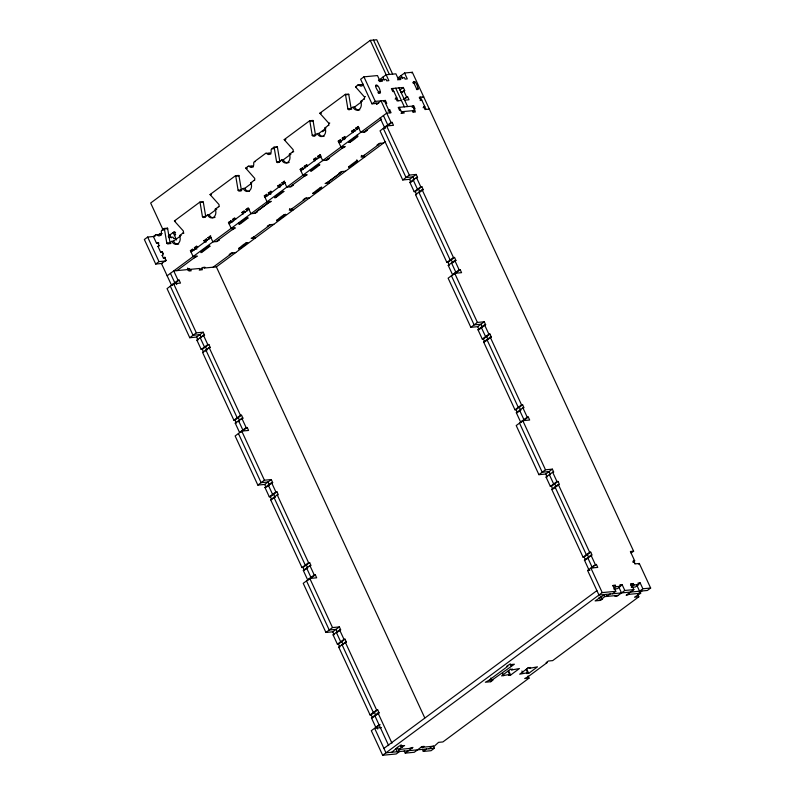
<?xml version="1.0" encoding="UTF-8"?>
<svg xmlns="http://www.w3.org/2000/svg" width="795" height="795" viewBox="0 0 795 795"><rect width="100%" height="100%" fill="white"/><g stroke="black" fill="none" stroke-linecap="round" stroke-linejoin="round"><path stroke-width="1.19" d="M209.92 246.202C207.068 245.287 191.128 261.128 209.92 246.202L208.29 246.361M247.98 218.009C245.118 217.095 229.189 232.935 247.98 218.009L246.351 218.168M283.835 191.446C280.973 190.532 265.043 206.372 283.835 191.446L282.215 191.595M319.709 164.873C316.847 163.959 300.917 179.799 319.709 164.873L318.079 165.032M247.672 242.654C244.81 241.74 228.881 257.58 247.672 242.654L246.053 242.803M285.733 214.461C282.871 213.547 266.931 229.387 285.733 214.461L284.113 214.61M312.654 193.463C315.516 194.377 331.445 178.537 312.654 193.463L314.283 193.314M348.826 142.255C351.678 143.17 367.628 127.329 348.816 142.255L350.446 142.106M348.518 166.9C351.33 167.785 367.37 152.024 348.518 166.9L350.148 166.741M423.019 97.328L423.685 96.841L419.343 97.248L420.704 100.2L421.787 100.091M392.631 74.134L376.741 39.75L370.241 40.366L150.662 203.023L162.965 229.636M155.035 236.353L147.651 237.049L144.352 239.494L155.701 264.049L162.448 263.413M379.215 81.607L381.689 79.778L382.365 81.249L380.199 81.458L377.476 75.565L363.931 76.837L360.632 79.271L371.981 103.837L378.728 103.201M158.434 234.535L155.731 234.793L153.415 236.513L156.585 243.389L158.94 243.161M170.587 243.449A1.689 1.292 84.6 0 1 170.041 242.773L167.656 228.622A1.689 1.292 84.6 0 0 167.507 228.175L164.247 228.473L161.932 230.192A1.689 1.292 84.6 0 0 161.355 231.941A3.369 2.574 84.6 0 1 160.192 235.439A3.369 2.574 84.6 0 1 157.211 235.012A1.689 1.292 84.6 0 0 155.731 234.793M164.247 228.473A1.689 1.292 84.6 0 1 164.396 228.93L166.791 243.081A1.689 1.292 84.6 0 0 168.57 243.737L171.859 241.302A5.903 4.512 84.6 0 0 178.09 243.618A5.903 4.512 84.6 0 0 179.541 235.608L182.84 233.173A1.689 1.292 84.6 0 0 183.257 230.878L174.681 221.318A1.679 1.282 84.6 0 1 174.443 220.93L199.913 202.059L203.162 201.751A1.689 1.292 84.6 0 1 203.311 202.208L205.706 216.359A1.689 1.292 84.6 0 0 205.845 216.608M199.913 202.059A1.689 1.292 84.6 0 1 200.062 202.516L202.447 216.667A1.689 1.292 84.6 0 0 204.226 217.323L207.525 214.889A5.903 4.512 84.6 0 0 213.746 217.194A5.903 4.512 84.6 0 0 215.207 209.194L218.506 206.75A1.689 1.292 84.6 0 0 218.923 204.464L210.347 194.894A1.679 1.282 84.6 0 1 210.109 194.507L235.578 175.645L238.878 175.447A1.679 1.282 84.6 0 1 238.977 175.794L241.362 189.935A1.689 1.292 84.6 0 0 241.69 190.422M235.578 175.645L235.628 175.755A1.679 1.282 84.6 0 1 235.727 176.093L238.112 190.244A1.689 1.292 84.6 0 0 239.891 190.909L243.191 188.465A5.903 4.512 84.6 0 0 249.411 190.78A5.903 4.512 84.6 0 0 250.872 182.77L254.161 180.336A1.689 1.292 84.6 0 0 254.688 178.328L246.013 168.48A1.699 1.292 84.6 0 1 245.774 168.093L248.09 166.374L250.793 166.125M268.223 153.206L265.51 153.465L254.291 161.773A1.689 1.292 84.6 0 0 253.714 163.522A3.369 2.574 84.6 0 1 252.552 167.02A3.369 2.574 84.6 0 1 249.57 166.592A1.689 1.292 84.6 0 0 248.09 166.374M279.969 161.703A1.689 1.292 84.6 0 1 279.83 161.445L277.435 147.304A1.689 1.292 84.6 0 0 277.286 146.846L274.036 147.145L271.721 148.864A1.689 1.292 84.6 0 0 271.145 150.613A3.369 2.574 84.6 0 1 269.982 154.111A3.369 2.574 84.6 0 1 267.001 153.683A1.689 1.292 84.6 0 0 265.51 153.465M274.036 147.145A1.689 1.292 84.6 0 1 274.186 147.602L276.58 161.753A1.689 1.292 84.6 0 0 278.359 162.418L281.649 159.974A5.903 4.512 84.6 0 0 287.87 162.289A5.903 4.512 84.6 0 0 289.33 154.28L292.63 151.845A1.689 1.292 84.6 0 0 293.047 149.559L284.471 139.99A1.679 1.282 84.6 0 1 284.232 139.602L309.702 120.731L312.952 120.423A1.689 1.292 84.6 0 1 313.101 120.88L315.486 135.031A1.689 1.292 84.6 0 0 315.814 135.518M309.702 120.731A1.689 1.292 84.6 0 1 309.851 121.188L312.236 135.339A1.689 1.292 84.6 0 0 314.015 135.995L317.314 133.56A5.903 4.512 84.6 0 0 323.535 135.865A5.903 4.512 84.6 0 0 324.996 127.866L328.285 125.421A1.689 1.292 84.6 0 0 328.703 123.136L320.067 113.476A1.66 1.272 84.6 0 1 319.898 113.178L345.368 94.317L348.667 94.118A1.679 1.282 84.6 0 1 348.767 94.466L351.151 108.607A1.689 1.292 84.6 0 0 351.708 109.283M345.368 94.317L345.408 94.426A1.679 1.282 84.6 0 1 345.517 94.764L347.902 108.915A1.689 1.292 84.6 0 0 349.681 109.581L352.97 107.136A5.903 4.512 84.6 0 0 359.201 109.452A5.903 4.512 84.6 0 0 360.662 101.442L363.951 99.007A1.689 1.292 84.6 0 0 364.478 97L355.802 87.152A1.699 1.292 84.6 0 1 355.554 86.764L357.869 85.045L360.582 84.797M158.294 234.982L159.934 233.76L162.2 233.551M166.92 228.602L167.507 228.175M250.753 166.503L251.339 166.066A1.689 1.292 84.6 0 1 252.82 166.284A3.369 2.574 84.6 0 0 253.496 166.831M276.71 147.274L277.286 146.846M359.966 85.602L361.119 84.737A1.689 1.292 84.6 0 1 362.609 84.956A3.369 2.574 84.6 0 0 363.285 85.502M156.585 243.389L158.225 242.525M168.212 236.185L174.234 231.713L175.596 234.654L174.502 235.469M386.141 74.74L378.44 80.434L380.606 80.235M162.409 252.323L160.789 252.472L157.947 246.331L159.586 245.466M171.859 241.302L173.489 241.153L180.316 236.085M207.525 214.889L209.145 214.73L216.836 209.035L215.207 209.194M243.191 188.465L244.81 188.316L251.647 183.257M281.649 159.974L283.278 159.825L290.96 154.131L289.33 154.28M317.314 133.56L318.934 133.401L325.771 128.343M352.97 107.136L354.6 106.987L361.427 101.929M322.621 131.722L324.4 130.4M160.789 252.472L162.428 251.608M377.873 92.717L380.318 91.952A1.262 0.745 53.5 0 1 380.03 93.134A1.262 0.745 53.5 0 1 378.708 92.101C371.404 82.342 379.145 82.928 380.338 91.952L378.559 93.254M397.947 77.89L404.566 73.011L412.337 72.275L633.625 551.203L631.15 553.032M397.639 79.878L400.104 78.039L404.446 77.632L405.122 79.112L407.288 78.904L404.566 73.011M165.201 257.948L163.392 258.117L162.15 255.424L163.243 254.609L161.882 251.657M411.512 72.892L412.337 72.275M163.392 258.117L165.032 257.262M155.701 264.049L158.99 261.615L165.738 260.979M371.981 103.837L375.28 101.392L385.396 100.438L386.758 103.39L385.664 103.489M166.393 260.203L161.464 263.513L171.472 285.117L172.555 285.017L179.133 280.138L180.505 283.09L173.638 283.736L167.049 288.615L189.747 337.726L196.613 337.08L203.192 332.201L204.554 335.152L200.181 337.696L204.494 347.027L205.577 346.928L206.939 349.87L205.289 351.092M375.965 102.635L376.651 104.105L381.043 100.856L391.041 122.46L392.124 122.36L393.485 125.312L386.628 125.958L380.04 130.837L402.737 179.958L409.594 179.312L416.183 174.433L417.544 177.374L415.904 178.597M383.747 101.661L385.396 100.438M403.323 87.48L400.024 89.924L401.386 92.866L404.685 90.431L403.323 87.48L391.398 88.603L392.76 91.544L393.843 91.445M412.714 82.839C414.612 78.268 417.673 86.208 418.081 88.394A1.262 0.745 53.5 0 1 417.782 89.577A1.262 0.745 53.5 0 1 416.461 88.553L413.539 82.233M401.127 92.359L404.685 90.431M413.778 83.346L415.248 82.253L413.619 82.412M194.189 257.858L197.468 256.129L193.125 256.537L190.403 250.644L192.599 249.024L193.821 250.445M196.912 248.964L195.103 249.133L194.427 247.662L196.623 246.043L197.299 247.513M206.243 241.938L204.623 242.087L203.937 240.617L206.68 238.937M209.184 239.056L207.962 237.635L210.705 235.956M232.249 229.666L235.529 227.936L231.186 228.344L228.463 222.451L231.196 220.772M233.71 220.891L232.488 219.47L234.684 217.84L235.36 219.321M243.489 213.815L242.684 213.895L241.998 212.424L244.194 210.794L244.88 212.265M247.245 210.864L246.023 209.443L248.219 207.813L250.952 213.706L255.284 213.298L257.481 211.669L256.397 211.778L268.104 203.103L271.383 201.373L267.05 201.781L264.318 195.888L266.514 194.258L267.736 195.679M270.837 194.209L269.028 194.377L268.352 192.907L271.085 191.227M280.168 187.173L278.548 187.332L277.862 185.851L280.605 184.182M283.109 184.291L281.887 182.87L284.63 181.19M303.978 176.53L307.258 174.801L302.915 175.208L300.182 169.315L302.925 167.636M305.439 167.755L304.217 166.334L306.95 164.654M315.217 160.689L314.413 160.759L313.727 159.288L315.923 157.658L316.599 159.139M320.236 157.609L318.437 157.778L317.752 156.307L320.494 154.627M342.029 148.337L345.308 146.608L340.966 147.015L338.243 141.122L340.439 139.503L341.125 140.973M344.762 139.443L342.953 139.612L342.267 138.141L345.01 136.462M353.278 132.487L352.463 132.566L351.788 131.095L354.52 129.416M357.034 129.535L355.812 128.114L358.545 126.435M395.145 99.047L396.794 97.835L395.711 97.934L397.073 100.885L401.405 100.478M191.088 252.114L210.854 237.476M229.149 223.922L248.915 209.284M265.003 197.359L284.769 182.721M300.878 170.796L320.633 156.148M358.694 127.955L338.938 142.593L341.105 142.394M407.636 96.811L403.254 99.355L407.636 96.811L408.998 99.763L404.655 100.17M416.441 89.616L418.081 88.394L416.461 88.553M388.059 110.992L389.699 109.78L391.06 112.721L386.718 113.129L167.139 275.786M176.888 270.668L196.375 256.238M216.131 241.601L234.436 228.046M254.191 213.398L270.3 201.473M290.056 186.835L306.164 174.91M325.92 160.272L344.225 146.717M363.981 132.069L381.61 119.012M419.333 97.964L420.426 97.149L426.1 109.422M187.541 270.141L189.458 268.72L186.199 269.734L173.737 270.906L178.05 280.238L179.133 280.138M188.882 270.548L190.532 269.326L199.565 268.481L200.241 269.952L202.407 269.743L201.731 268.273M401.048 113.377L403.522 111.548L404.198 113.029L402.031 113.228L399.309 107.335M420.158 100.597L420.704 100.2M171.472 285.117L178.05 280.238M380.139 118.008L384.452 127.339L391.041 122.46M412.108 107.196L413.758 105.974L415.119 108.925L414.036 109.024M387.185 126.017L392.124 122.36M199.247 270.101L202.824 267.458L204.991 267.259L203.898 268.074L216.369 266.901L424.769 717.915M412.794 111.916L414.722 110.495L401.356 111.757M423.099 107.703L424.739 106.48L423.656 106.58L425.017 109.531L429.36 109.124M213.02 267.269L232.508 252.84M252.273 238.192L270.568 224.637M306.433 198.074L290.334 209.999L289.648 208.529M326.198 183.436L342.297 171.511M380.358 143.309L362.063 156.863L361.377 155.393M216.28 266.961L385.575 141.54M189.747 337.726L196.335 332.847L203.192 332.201M402.737 179.958L409.326 175.079L416.183 174.433M208.588 348.657L210.228 347.435L208.866 344.483L202.288 349.363L201.205 349.462L196.892 340.131L203.47 335.252L204.554 335.152M385.615 128.174L383.329 128.392L406.026 177.514L412.893 176.868L414.255 179.819L413.171 179.918L417.484 189.25L418.567 189.15L419.929 192.092L423.218 189.657L421.857 186.706L415.268 191.585L414.185 191.694L409.872 182.353L416.461 177.474L417.544 177.374M409.872 182.353L412.605 181.031M201.205 349.462L207.783 344.583L208.866 344.483M414.185 191.694L420.774 186.815L421.857 186.706M241.273 419.382L242.912 418.16L241.551 415.219L234.962 420.098L233.879 420.197L202.566 352.414L209.145 347.534L210.228 347.435M418.846 192.201L450.169 259.985L451.252 259.885L452.613 262.827L455.903 260.392L454.541 257.441L447.953 262.32L446.87 262.42L415.547 194.636L422.135 189.757L423.218 189.657M233.879 420.197L240.468 415.318L241.551 415.219M446.87 262.42L453.458 257.54L454.541 257.441M270.181 484.344L272.645 482.515L271.284 479.564L264.695 484.443L257.838 485.089L235.141 435.968L241.73 431.089L248.587 430.443L247.225 427.501L246.142 427.601L239.553 432.48L235.24 423.149L241.829 418.269L242.912 418.16M453.627 274.603L452.544 274.702L448.231 265.371L454.82 260.492L455.903 260.392M237.973 421.827L239.623 420.605L238.261 417.653L237.178 417.763L205.855 349.979L206.939 349.87M452.544 274.702L459.132 269.823L460.216 269.724L461.577 272.665L454.71 273.311L448.132 278.19L470.829 327.311L477.686 326.666L484.274 321.786L485.636 324.738L479.047 329.617L477.964 329.716L482.277 339.048L483.36 338.948L489.949 334.069L491.31 337.01L488.846 338.849M240.637 432.381L247.225 427.501M454.452 273.987L460.216 269.724M257.838 485.089L264.427 480.21L271.284 479.564M470.829 327.311L477.407 322.432L484.274 321.786M388.666 745.611L374.713 715.43L375.806 715.321L374.435 712.38L373.352 712.479L342.039 644.695L346.411 642.151L345.05 639.2L338.461 644.089L337.378 644.188L333.065 634.857L339.654 629.978L340.737 629.869L339.376 626.927L332.787 631.806L325.93 632.452L303.233 583.331L309.812 578.452L316.678 577.806L315.317 574.855L308.728 579.734L307.645 579.843L303.332 570.502L309.921 565.623L311.004 565.523L309.643 562.582L303.054 567.461L301.971 567.56L270.648 499.777L277.236 494.897L278.32 494.788L276.958 491.847L270.37 496.726L269.286 496.825L264.974 487.494L271.562 482.615L272.645 482.515M477.964 329.716L484.553 324.837L485.636 324.738M266.882 486.779L269.356 484.95L267.995 482.009L261.128 482.654L238.43 433.533M269.286 496.825L275.875 491.946L276.958 491.847M482.277 339.048L488.865 334.168L489.949 334.069M521.719 421.956L520.636 422.066L516.323 412.734L522.911 407.855L523.994 407.746L522.633 404.804L516.044 409.683L514.961 409.783L483.638 341.999L490.227 337.12L491.31 337.01M270.648 499.777L275.03 497.233L273.669 494.281L272.586 494.391L268.273 485.049L269.356 484.95M485.546 341.284L488.021 339.455L486.659 336.504L485.576 336.613L481.263 327.282L482.346 327.172L480.985 324.231L474.118 324.877L451.421 275.756M301.971 567.56L308.559 562.681L309.643 562.582M514.961 409.783L521.55 404.903L522.633 404.804M303.332 570.502L306.065 569.18M518.231 412.019L520.705 410.19L519.334 407.239L518.251 407.338L486.938 339.554L488.021 339.455M307.645 579.843L314.234 574.964L315.317 574.855M520.636 422.066L527.224 417.186L528.307 417.077L529.669 420.028L522.802 420.674L516.213 425.554L538.911 474.675L545.777 474.029L552.366 469.149L553.727 472.091L552.644 472.2L546.056 477.079L550.369 486.411L551.452 486.311L558.04 481.432L559.402 484.374L558.319 484.473L551.73 489.352L583.053 557.146L584.136 557.037L590.725 552.157L592.086 555.109L591.003 555.208L584.414 560.087L589.065 570.154M523.368 420.744L528.307 417.077M325.93 632.452L332.509 627.573L339.376 626.927M538.911 474.675L545.499 469.795L552.366 469.149M338.272 631.697L339.912 630.485M337.378 644.188L343.967 639.309L345.05 639.2M550.369 486.411L556.957 481.531L558.04 481.432M379.563 725.06L375.737 727.196L371.424 717.865L372.507 717.766L379.096 712.886L377.734 709.935L371.146 714.814L370.063 714.924L338.74 647.13L345.328 642.251L346.411 642.151M553.638 488.647L555.288 487.424M556.927 486.202L558.577 484.99M370.063 714.924L376.651 710.044L377.734 709.935M583.053 557.146L589.642 552.267L590.725 552.157M371.424 717.865L378.013 712.986L379.096 712.886M586.322 559.382L587.962 558.16M592.355 567.709L587.704 557.653L591.261 555.715M375.737 727.196L380.109 724.652M596.399 564.44L592.017 566.984L596.399 564.44L597.76 567.392L590.894 568.037L587.604 570.472L598.953 595.038L647.349 590.476L650.648 588.042L639.299 563.476L634.966 563.884L633.605 560.942L633.049 561.35M381.471 727.604L374.614 728.25L371.315 730.694L382.663 755.25L396.218 753.978L399.507 751.533M632.86 562.194L634.688 560.843L630.375 551.501L633.625 551.203M383.915 748.393L596.906 590.615M638.474 564.092L639.299 563.476M382.663 755.25L602.242 592.593L615.787 591.321L613.064 585.428L612.518 585.836M613.402 586.581L615.231 585.219L615.916 586.69L620.607 586.253L619.931 584.782L622.097 584.573L624.82 590.466L633.854 589.622L631.131 583.729L630.574 584.136M391.736 752.269L399.179 746.048L404.605 745.541L398.285 749.516L397.262 747.31M604.727 594.491L595.117 600.911L600.533 600.394L602.729 598.774L601.646 598.874L600.632 596.667M614.088 588.052L615.916 586.69M491.866 680.202L514.385 664.213L508.969 664.719L506.773 666.349L507.856 666.25L488.607 680.51L485.328 682.239L490.753 681.722L492.95 680.103L491.866 680.202L490.843 677.996M601.646 598.874L604.687 596.628L618.232 595.346M622.097 584.573L618.798 587.018L621.521 592.911M400.451 749.317L397.162 751.752L395.801 748.811M610.143 593.984L606.853 596.419L605.949 594.451M613.79 589.025L617.318 588.688L620.607 586.253M510.549 669.181L501.605 675.899L509.575 674.438L508.035 671.129M612.498 593.756L615.787 591.321M409.663 748.453L412.933 747.429L405.241 753.123L404.218 750.917M509.575 674.438L508.472 675.253L510.638 675.054L519.423 668.545L511.463 670.006L512.556 669.191L510.39 669.39M616.065 595.554L614.962 596.369L617.139 596.161L624.82 590.466M630.544 585.557L633.297 583.52L633.973 584.991L638.673 584.554L637.988 583.083L640.154 582.874L642.877 588.767L650.648 588.042M631.23 587.028L633.973 584.991M640.154 582.874L636.865 585.319L639.587 591.212L642.877 588.767M631.856 587.326L635.374 586.998L638.673 584.554M528.615 667.482L526.658 668.933L528.705 673.355L537.48 666.846L529.52 668.307L530.623 667.492L528.456 667.691L519.672 674.2L527.632 672.739L526.101 669.43M633.854 589.622L626.162 595.316L629.431 594.292M423.029 747.191L424.123 746.376L421.956 746.584L414.274 752.279L405.241 753.123M527.632 672.739L526.538 673.554L528.705 673.355M422.284 749.218L423.308 751.424L426.597 748.989M428.942 748.771L432.241 746.326M638.643 593.428L641.933 590.993M433.335 746.028L434.368 748.254L431.069 750.699L423.308 751.424M528.019 675.909L529.043 678.125L442.894 741.944L438.552 742.351L434.408 746.117L420.863 747.399M637.809 594.581L638.832 596.797L552.674 660.615L548.341 661.023L546.145 662.642L547.228 662.543L527.979 676.803L524.7 678.532L529.043 678.125M386.132 74.75L395.9 73.826L398.623 79.719L400.789 79.52L400.104 78.039M381.689 79.778L386.022 79.371L386.698 80.842L388.864 80.643L370.241 40.366M355.554 86.764L356.637 86.665M355.802 87.152L356.339 87.102M375.856 85.959L377.486 85.81M346.054 94.714L348.767 94.466M364.915 96.672L365.452 96.612M363.951 99.007L364.498 98.958M360.662 101.442L362.281 101.293M376.651 104.105L377.188 104.056M347.902 108.915L350.615 108.667M319.898 113.178L321.518 113.029M320.137 113.566L320.673 113.516M413.758 105.974L398.225 107.434L399.587 110.386L400.67 110.276M388.616 109.879L389.699 109.78M310.398 121.138L313.101 120.88M329.249 123.086L329.786 123.036M328.285 125.421L328.832 125.371M324.996 127.866L325.811 127.786M388.834 124.805L387.751 124.904L383.438 115.573M355.812 128.114L359.062 127.806M384.452 127.339L385.535 127.24M351.788 131.095L355.037 130.787M355.206 130.887L353.984 129.466M312.236 135.339L314.949 135.08M366.187 130.45L367.27 130.34L365.074 131.97L360.731 132.377L358.008 126.484M314.562 135.945L315.098 135.895M284.232 139.602L284.769 139.552M285.316 139.493L285.862 139.443M284.471 139.99L285.017 139.94M342.267 138.141L345.527 137.833M356.14 136.839L357.76 136.68L357.084 135.21M338.243 141.122L341.661 140.924M274.732 147.552L277.435 147.304M272.268 148.814L273.351 148.715M383.607 143.011L379.265 143.418L377.069 145.038L378.152 144.938M292.63 151.845L293.713 151.736M254.837 161.723L255.384 161.673M317.752 156.307L321.001 155.999M276.58 161.753L279.284 161.494M278.896 162.359L279.442 162.309M313.727 159.288L316.976 158.98M328.126 158.642L329.209 158.543L327.013 160.163L322.671 160.57L319.948 154.677M364.249 155.244L360.97 156.973L365.312 156.565M245.764 168.093L246.857 167.993M246.013 168.48L247.096 168.381M304.217 166.334L307.466 166.026M355.842 161.474L357.462 161.325L356.776 159.855M300.182 169.315L303.442 169.017M236.264 176.043L238.977 175.794M312.385 170.299L310.756 170.448L310.348 169.564M345.547 171.203L341.204 171.611L339.008 173.24L340.101 173.131L328.395 181.807L325.115 183.536L329.448 183.128M254.161 180.336L254.708 180.286M250.872 182.77L251.687 182.701M281.887 182.87L285.137 182.572M277.862 185.851L281.112 185.553M281.281 185.652L280.059 184.231M238.112 190.244L240.825 189.995M292.252 185.205L293.335 185.106L291.139 186.736L286.806 187.143L284.083 181.25M240.438 190.86L241.521 190.75M210.109 194.507L211.192 194.407M210.347 194.894L210.894 194.845M268.352 192.907L271.602 192.599M319.978 188.047L321.597 187.888M264.318 195.888L267.577 195.58M200.608 202.467L203.311 202.208M274.891 197.021L276.521 196.862M309.682 197.766L305.35 198.174L303.153 199.803L304.237 199.704M218.506 206.75L219.042 206.7M246.023 209.443L249.272 209.135M415.547 194.636L416.63 194.536L415.268 191.585M241.998 212.424L245.417 212.215M202.447 216.667L205.16 216.409M292.52 208.379L289.241 210.109L293.584 209.701M204.772 217.273L205.309 217.224M174.443 220.93L175.526 220.821M174.681 221.318L175.228 221.268M232.488 219.47L235.737 219.162M228.463 222.451L231.713 222.143M231.882 222.252L230.649 220.821M164.943 228.881L167.656 228.622M162.478 230.143L163.561 230.043M240.656 223.435L239.027 223.584L238.619 222.699M276.789 220.036L278.419 219.877M175.566 232.299L173.121 232.528L176.579 239.961M273.818 224.339L269.485 224.746L267.289 226.366L268.372 226.267M182.84 233.173L183.923 233.064M179.541 235.608L181.171 235.459M168.659 237.556L173.002 237.148L173.678 238.619L175.844 238.421M207.962 237.635L211.212 237.327M166.791 243.081L169.494 242.823M169.106 243.687L170.915 243.518M203.937 240.617L207.356 240.408M218.337 239.971L219.42 239.871L217.224 241.491L212.881 241.899L210.158 236.006M254.46 236.572L251.18 238.301L255.523 237.894M157.947 246.331L158.761 246.251M194.427 247.662L197.677 247.354M190.403 250.644L193.652 250.336M162.15 255.424L162.687 255.364M200.966 251.777L202.596 251.627M238.729 248.229L240.358 248.07M235.767 252.532L231.424 252.939L229.228 254.569L230.311 254.46M448.231 265.371L449.314 265.272L447.953 262.32M456.926 272.158L455.843 272.268L451.53 262.926M196.892 340.131L197.975 340.031L196.613 337.08M202.566 352.414L203.649 352.314L202.288 349.363M483.638 341.999L484.721 341.9L483.36 338.948M239.623 420.605L238.54 420.704L242.853 430.035L243.936 429.936M235.24 423.149L236.324 423.049L234.962 420.098M520.705 410.19L519.612 410.29L523.925 419.621L525.008 419.522M516.323 412.734L517.406 412.625L516.044 409.683M264.974 487.494L266.057 487.395L264.695 484.443M275.03 497.233L273.947 497.332L305.27 565.116L306.353 565.016L307.715 567.968L306.632 568.067L310.944 577.399L312.028 577.299M546.056 477.079L547.139 476.97L545.777 474.029M551.73 489.352L552.813 489.253L551.452 486.311M584.414 560.087L585.498 559.988L584.136 557.037M633.605 560.942L634.688 560.843M587.604 570.472L589.89 570.254M613.064 585.428L615.231 585.219M631.131 583.729L633.297 583.52M627.265 594.501L640.81 593.229L634.49 597.204L638.832 596.797M333.065 634.857L334.148 634.748L332.787 631.806M338.74 647.13L339.823 647.031L338.461 644.089M398.285 749.516L411.83 748.244M434.368 748.254L385.963 752.805L374.614 728.25M633.426 560.346L634.976 563.705M401.236 75.455L402.638 78.397M412.675 106.073L415.397 111.976L413.231 112.174L412.545 110.704M403.602 90.531L406.553 96.91M398.981 87.887L407.606 106.55M373.491 40.058L389.381 74.442M395.731 88.195L404.357 106.858M392.482 88.503L398.156 100.776M382.822 77.185L384.214 80.136M379.523 79.629L380.437 81.587M384.293 100.548L389.967 112.83M416.461 177.474L420.774 186.815M422.135 189.757L453.458 257.54M454.82 260.492L459.132 269.823M484.553 324.837L488.865 334.168M490.227 337.12L521.55 404.903M522.911 407.855L527.224 417.186M552.644 472.2L556.957 481.531M558.319 484.473L589.642 552.267M591.003 555.208L595.316 564.539M588.787 557.543L587.426 554.602L586.342 554.701L555.019 486.918L556.103 486.818L554.741 483.867L553.658 483.966L549.345 474.635L550.428 474.536L549.067 471.584L542.21 472.23L519.513 423.109M593.1 566.885L593.448 567.62M603.663 594.412L604.687 596.628M363.931 76.837L375.28 101.392M386.628 125.958L409.326 175.079M454.71 273.311L477.407 322.432M522.802 420.674L545.499 469.795M590.894 568.037L602.242 592.593M409.594 179.312L410.955 182.254M477.686 326.666L479.047 329.617M599.003 597.085L600.533 600.394M344.464 136.511L345.149 137.992M306.403 164.714L307.089 166.185M302.378 167.695L303.064 169.166M521.918 670.97L522.931 673.186M510.092 663.736L511.106 665.942M508.601 670.632L510.638 675.054M502.758 673.484L503.782 675.7M270.548 191.277L271.224 192.748M489.73 679.516L490.753 681.722M206.134 238.987L206.819 240.468M190.532 269.326L191.207 270.797L189.041 271.006L187.67 268.064M169.832 234.962L171.223 237.904M401.386 744.955L402.409 747.171M400.302 745.064L401.326 747.27M203.47 335.252L207.783 344.583M209.145 347.534L240.468 415.318M241.829 418.269L246.142 427.601M271.562 482.615L275.875 491.946M277.236 494.897L308.559 562.681M309.921 565.623L314.234 574.964M339.654 629.978L343.967 639.309M345.328 642.251L376.651 710.044M378.013 712.986L391.955 743.166M157.688 242.574L159.05 245.516M164.495 257.312L165.857 260.253M176.748 284.54L175.844 282.583L174.761 282.682L170.448 273.351M201.264 337.597L199.903 334.645L193.036 335.291L170.339 286.17M343.122 644.596L341.761 641.644L340.677 641.744L336.365 632.413L337.448 632.313L336.086 629.362L329.219 630.008L306.522 580.887M173.638 283.736L196.335 332.847M241.73 431.089L264.427 480.21M309.812 578.452L332.509 627.573M270.37 496.726L271.731 499.667M303.054 567.461L304.415 570.403M371.146 714.814L372.507 717.766M376.82 727.097L377.724 729.065M147.651 237.049L158.99 261.615M268.76 153.157A1.689 1.292 84.6 0 1 270.25 153.375A3.369 2.574 84.6 0 0 270.926 153.922M287.76 162.846A5.903 4.512 84.6 0 1 283.268 159.825M289.171 162.349A5.903 4.512 84.6 0 1 288.486 162.677M324.141 136.253A5.903 4.512 84.6 0 1 318.934 133.401M359.807 109.839A5.903 4.512 84.6 0 1 354.6 106.987M357.869 85.045A1.689 1.292 84.6 0 1 359.36 85.264A3.369 2.574 84.6 0 0 363.355 84.21M158.98 234.485A1.689 1.292 84.6 0 1 160.471 234.704A3.369 2.574 84.6 0 0 161.137 235.25M178.696 244.005A5.903 4.512 84.6 0 1 173.489 241.153M213.626 217.751A5.903 4.512 84.6 0 1 209.145 214.73M215.048 217.264A5.903 4.512 84.6 0 1 214.362 217.582M249.292 191.337A5.903 4.512 84.6 0 1 244.81 188.316M163.412 253.297A1.262 0.745 53.5 0 1 162.428 252.323"/></g></svg>
